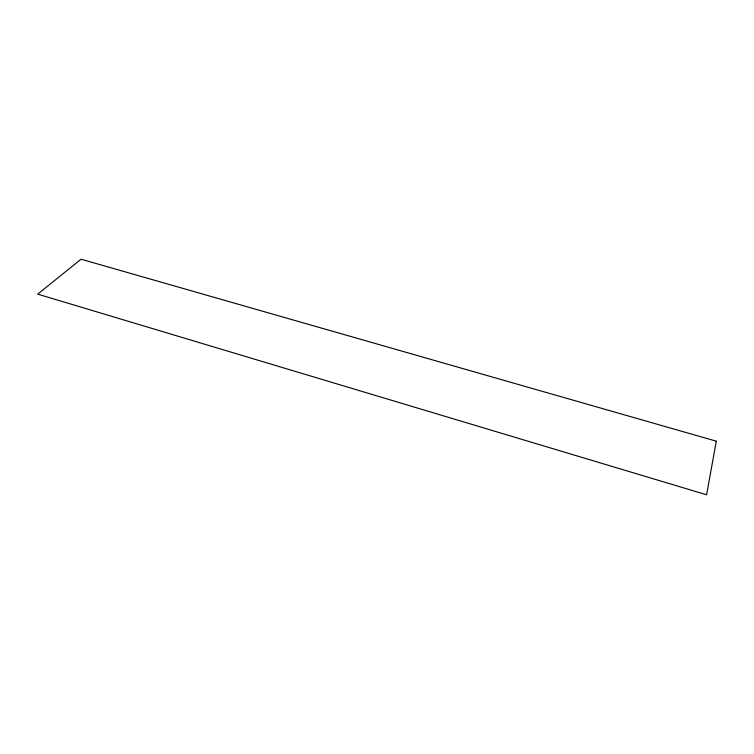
<?xml version="1.0" encoding="UTF-8"?>
<svg xmlns="http://www.w3.org/2000/svg" width="754" height="754" viewBox="0 0 754 754"><rect width="100%" height="100%" fill="white"/><g stroke="black" fill="none" stroke-linecap="round" stroke-linejoin="round"><path stroke-width="1.13" d="M716.3 441.184L706.602 494.784L37.7 294.135L81.064 259.216L716.3 441.184"/></g></svg>
